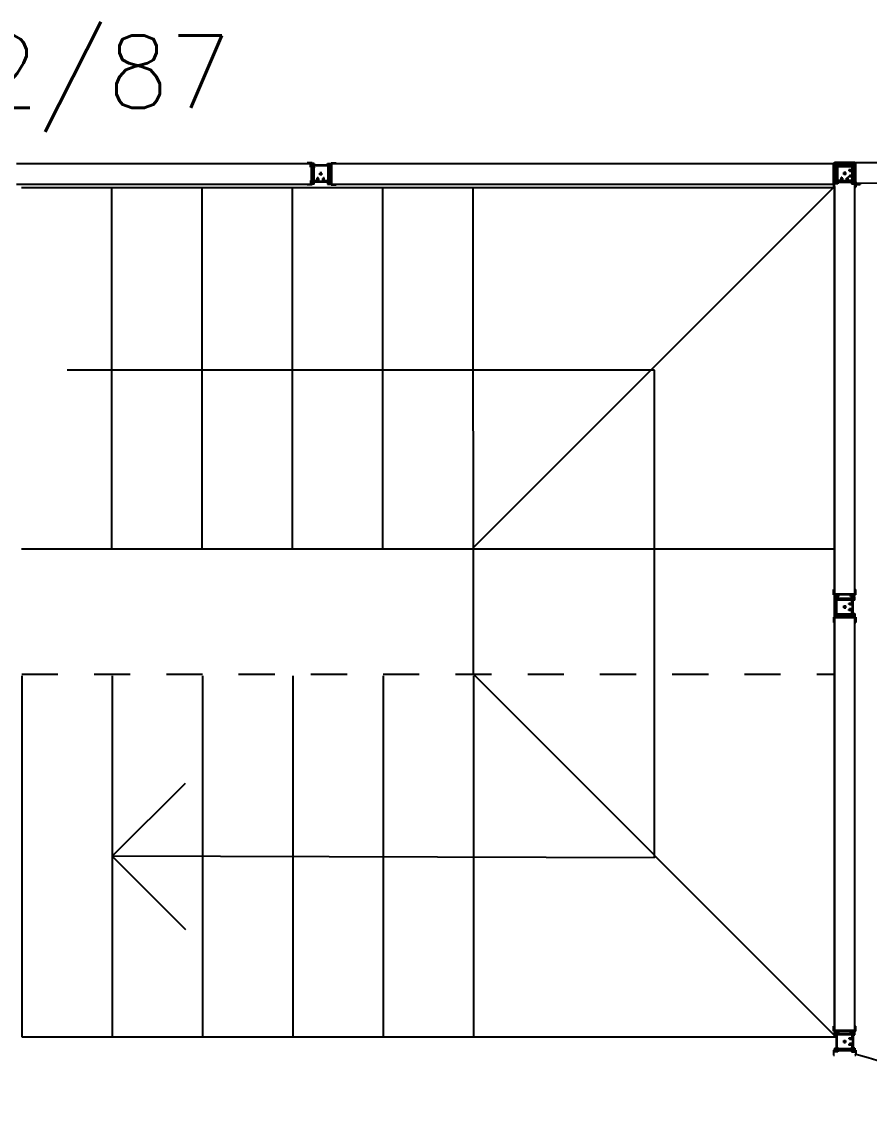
# Model space of a CAD drawing. Header units: centimetres. Extents: x -15 to 273, y 1 to 137.
# Drawn here: x -1.173 to 1.172, y 84.886 to 87.907 of the extents above; entities that cross this region are included whole.
import ezdxf

# ---------------------------------------------------------------- set-up
doc = ezdxf.new("R2010")
doc.units = ezdxf.units.CM
doc.header["$LTSCALE"] = 0.003
doc.header["$MEASUREMENT"] = 0
doc.linetypes.add('HIDDEN', pattern=[0.375, 0.25, -0.125])
for name, color, linetype in [('1', 1, 'CONTINUOUS'), ('ALV', 2, 'CONTINUOUS'), ('DIV', 2, 'CONTINUOUS'), ('ENDEREÇO NOVO', 2, 'CONTINUOUS'), ('PORTA', 2, 'CONTINUOUS'), ('PROJEÇÃO', 1, 'HIDDEN')]:
    doc.layers.add(name, color=color, linetype=linetype)
doc.styles.add('UNB-100', font='simplex.shx', dxfattribs={"height": 0.2})

msp = doc.modelspace()

# ---------------------------------------------------------------- linework, layer by layer
at = {"layer": '1'}
for p, q in [((0.5774, 86.9427, -0.0746), (-1.0476, 86.9427, -0.0746)), ((0.5774, 85.5927, 0.0258), (0.5774, 86.9427, -0.0746)), ((-0.9232, 85.5971, 0.0258), (-0.7207, 85.7997, 0.0258)), ((-0.9232, 85.5971, 0.0258), (-0.7207, 85.3946, 0.0258)), ((0.5774, 85.5927, 0.0258), (-0.9232, 85.5971, 0.0258))]:
    msp.add_line(p, q, dxfattribs=at)
at = {"layer": 'ALV', "ltscale": 10}
for p, q in [((0.0768, 86.4515, 0.0515), (1.0755, 87.4515, -0.2216)), ((1.0755, 85.1015, -0.2216), (1.0755, 87.4515, 0.0153)), ((1.0755, 87.4472, 0.0149), (-1.1745, 87.4471, 0.0153)), ((1.0755, 86.4471, 0.0153), (-1.1745, 86.4471, 0.0153)), ((1.0755, 85.0981, 0.0057), (1.0755, 86.4481, 0.0057)), ((-1.1732, 86.0971, 0.0515), (-1.1732, 85.0971)), ((-0.9232, 86.0971, 0.0515), (-0.9232, 85.0971)), ((-0.6732, 86.0971, 0.0515), (-0.6732, 85.0971)), ((-0.4232, 86.0971, 0.0515), (-0.4232, 85.0971)), ((-0.1732, 86.0971, 0.0515), (-0.1732, 85.0971)), ((0.0768, 86.1015, 0.0515), (1.0755, 85.1015, -0.2216)), ((0.0768, 86.0971, 0.0515), (0.0768, 85.0971)), ((-1.1732, 85.0971, 0.0877), (-0.2895, 85.0971, 0.0557)), ((-0.2895, 85.0971, 0.101), (1.0805, 85.0971, -0.0042))]:
    msp.add_line(p, q, dxfattribs=at)
at = {"layer": 'ALV'}
for p, q in [((-0.9245, 86.4471, -0.2847), (-0.9245, 87.4471, -0.2847)), ((-0.6745, 86.4471, -0.2847), (-0.6745, 87.4471, -0.2847)), ((-0.4245, 86.4471, -0.2847), (-0.4245, 87.4471, -0.2847)), ((-0.1745, 86.4471, -0.2847), (-0.1745, 87.4471, -0.2847)), ((0.0768, 86.1015, -0.2485), (0.0755, 87.4471, -0.2847)), ((1.0755, 86.4481, -0.2943), (1.0755, 87.4481, -0.2943))]:
    msp.add_line(p, q, dxfattribs=at)
at = {"layer": 'ALV', "linetype": 'HIDDEN', "ltscale": 10}
msp.add_line((-1.1732, 86.1015, 0.0877), (1.0755, 86.1015, 0.0063), dxfattribs=at)
at = {"layer": 'DIV'}
for p, q in [((-1.1879, 87.515, 0.0153), (-0.3714, 87.515, 0.0153)), ((-0.3838, 87.517, 0.0153), (-0.3838, 87.515, 0.0153)), ((-0.3694, 87.517, 0.0153), (-0.3838, 87.517, 0.0153)), ((-0.3745, 87.505, 0.0153), (-0.3745, 87.515, 0.0153)), ((-0.3645, 87.515, 0.0153), (-0.3745, 87.515, 0.0153)), ((-0.3745, 87.505, 0.0153), (-0.3745, 87.515, 0.0153)), ((-0.3645, 87.515, 0.0153), (-0.3745, 87.515, 0.0153)), ((-0.3695, 87.513, 0.0153), (-0.3725, 87.513, 0.0153)), ((-0.3725, 87.505, 0.0153), (-0.3725, 87.513, 0.0153)), ((-0.3695, 87.513, 0.0153), (-0.3725, 87.513, 0.0153)), ((-0.3725, 87.505, 0.0153), (-0.3725, 87.513, 0.0153)), ((-0.3714, 87.458, 0.0153), (-0.3714, 87.515, 0.0153)), ((-0.3695, 87.46, 0.0153), (-0.3695, 87.513, 0.0153)), ((-0.3695, 87.508, 0.0153), (-0.3695, 87.513, 0.0153)), ((-0.3695, 87.46, 0.0153), (-0.3695, 87.513, 0.0153)), ((-0.3695, 87.508, 0.0153), (-0.3695, 87.513, 0.0153)), ((-0.3694, 87.505, 0.0153), (-0.3694, 87.517, 0.0153)), ((-0.3645, 87.513, 0.0153), (-0.3675, 87.513, 0.0153)), ((-0.3675, 87.513, 0.0153), (-0.3675, 87.51, 0.0153)), ((-0.3645, 87.513, 0.0153), (-0.3675, 87.513, 0.0153)), ((-0.3675, 87.513, 0.0153), (-0.3675, 87.51, 0.0153)), ((-0.3645, 87.515, 0.0153), (-0.3645, 87.513, 0.0153)), ((-0.3645, 87.515, 0.0153), (-0.3645, 87.513, 0.0153)), ((-0.3275, 87.515, 0.0153), (-0.3175, 87.515, 0.0153)), ((-0.3275, 87.513, 0.0153), (-0.3275, 87.515, 0.0153)), ((-0.3275, 87.515, 0.0153), (-0.3175, 87.515, 0.0153)), ((-0.3275, 87.513, 0.0153), (-0.3275, 87.515, 0.0153)), ((-0.3275, 87.513, 0.0153), (-0.3245, 87.513, 0.0153)), ((-0.3275, 87.513, 0.0153), (-0.3245, 87.513, 0.0153)), ((-0.3245, 87.513, 0.0153), (-0.3245, 87.51, 0.0153)), ((-0.3245, 87.513, 0.0153), (-0.3245, 87.51, 0.0153)), ((-0.3225, 87.513, 0.0153), (-0.3225, 87.46, 0.0153)), ((-0.3225, 87.513, 0.0153), (-0.3195, 87.513, 0.0153)), ((-0.3225, 87.508, 0.0153), (-0.3225, 87.513, 0.0153)), ((-0.3225, 87.513, 0.0153), (-0.3225, 87.46, 0.0153)), ((-0.3225, 87.513, 0.0153), (-0.3195, 87.513, 0.0153)), ((-0.3225, 87.508, 0.0153), (-0.3225, 87.513, 0.0153)), ((-0.3195, 87.513, 0.0153), (-0.3195, 87.505, 0.0153)), ((-0.3195, 87.513, 0.0153), (-0.3195, 87.505, 0.0153)), ((-0.3175, 87.517, 0.0153), (-0.3031, 87.517, 0.0153)), ((-0.3175, 87.505, 0.0153), (-0.3175, 87.517, 0.0153)), ((-0.3175, 87.505, 0.0153), (-0.3175, 87.515, 0.0153)), ((-0.3175, 87.505, 0.0153), (-0.3175, 87.515, 0.0153)), ((-0.3155, 87.458, 0.0153), (-0.3155, 87.515, 0.0153)), ((-0.3155, 87.515, 0.0153), (1.0735, 87.515, 0.0057)), ((-0.3031, 87.517, 0.0153), (-0.3031, 87.515, 0.0153)), ((1.0855, 87.5159, 0.0057), (1.0735, 87.5159, 0.0057)), ((1.0735, 87.4589, 0.0057), (1.0735, 87.5159, 0.0057)), ((1.1325, 87.5179, 0.0057), (1.0755, 87.5179, 0.0057)), ((1.0755, 87.5059, 0.0057), (1.0755, 87.5179, 0.0057)), ((1.0755, 87.5059, 0.0057), (1.0755, 87.5159, 0.0057)), ((1.0855, 87.5159, 0.0057), (1.0755, 87.5159, 0.0057)), ((1.0755, 87.5059, 0.0057), (1.0755, 87.5159, 0.0057)), ((1.0855, 87.5159, 0.0057), (1.0755, 87.5159, 0.0057)), ((1.0755, 87.5059, 0.0057), (1.0755, 87.5159, 0.0057)), ((1.0855, 87.5159, 0.0057), (1.0755, 87.5159, 0.0057)), ((1.0775, 87.5109, 0.0057), (1.0775, 87.5139, 0.0057)), ((1.0775, 87.5139, 0.0057), (1.0855, 87.5139, 0.0057)), ((1.0775, 87.5109, 0.0057), (1.0775, 87.5139, 0.0057)), ((1.0775, 87.5139, 0.0057), (1.0855, 87.5139, 0.0057)), ((1.0805, 87.5139, 0.0057), (1.0775, 87.5139, 0.0057)), ((1.0775, 87.5059, 0.0057), (1.0775, 87.5139, 0.0057)), ((1.0805, 87.4609, 0.0057), (1.0805, 87.5139, 0.0057)), ((1.0805, 87.5089, 0.0057), (1.0805, 87.5139, 0.0057)), ((1.0855, 87.5139, 0.0057), (1.0825, 87.5139, 0.0057)), ((1.0825, 87.5139, 0.0057), (1.0825, 87.5109, 0.0057)), ((1.0855, 87.5139, 0.0057), (1.0855, 87.5159, 0.0057)), ((1.0855, 87.5139, 0.0057), (1.0855, 87.5159, 0.0057)), ((1.0855, 87.5109, 0.0057), (1.0855, 87.5159, 0.0057)), ((1.0855, 87.5159, 0.0057), (1.0855, 87.5139, 0.0057)), ((1.0875, 87.5109, 0.0057), (1.0875, 87.5159, 0.0057)), ((1.1205, 87.5159, 0.0057), (1.0875, 87.5159, 0.0057)), ((1.1205, 87.5109, 0.0057), (1.1205, 87.5159, 0.0057)), ((1.1225, 87.5139, 0.0057), (1.1225, 87.5159, 0.0057)), ((1.1225, 87.5159, 0.0057), (1.1325, 87.5159, 0.0057)), ((1.1225, 87.5139, 0.0057), (1.1225, 87.5159, 0.0057)), ((1.1225, 87.5159, 0.0057), (1.1325, 87.5159, 0.0057)), ((1.1225, 87.5109, 0.0057), (1.1225, 87.5159, 0.0057)), ((1.1345, 87.5159, 0.0057), (1.1225, 87.5159, 0.0057)), ((1.1225, 87.5159, 0.0057), (1.1325, 87.5159, 0.0057)), ((1.1225, 87.5139, 0.0057), (1.1225, 87.5159, 0.0057)), ((1.1225, 87.5139, 0.0057), (1.1305, 87.5139, 0.0057)), ((1.1225, 87.5139, 0.0057), (1.1305, 87.5139, 0.0057)), ((1.1225, 87.5139, 0.0057), (1.1255, 87.5139, 0.0057)), ((1.1255, 87.5139, 0.0057), (1.1255, 87.5109, 0.0057)), ((1.1275, 87.5139, 0.0057), (1.1275, 87.4609, 0.0057)), ((1.1275, 87.5139, 0.0057), (1.1305, 87.5139, 0.0057)), ((1.1275, 87.5089, 0.0057), (1.1275, 87.5139, 0.0057)), ((1.1305, 87.5109, 0.0057), (1.1305, 87.5139, 0.0057)), ((1.1305, 87.5109, 0.0057), (1.1305, 87.5139, 0.0057)), ((1.1305, 87.5139, 0.0057), (1.1305, 87.5059, 0.0057)), ((1.1325, 87.5179, 0.0057), (2.1578, 87.515, -2.9112)), ((1.1325, 87.5059, 0.0057), (1.1325, 87.5179, 0.0057)), ((1.1325, 87.5179, 0.0057), (1.1469, 87.5179, 0.0057)), ((1.1325, 87.5059, 0.0057), (1.1325, 87.5159, 0.0057)), ((1.1325, 87.5059, 0.0057), (1.1325, 87.5159, 0.0057)), ((1.1325, 87.5059, 0.0057), (1.1325, 87.5159, 0.0057)), ((1.1345, 87.4589, 0.0057), (1.1345, 87.5159, 0.0057)), ((1.1469, 87.5179, 0.0057), (1.1469, 87.5159, 0.0057)), ((-0.3725, 87.505, 0.0153), (-0.3745, 87.505, 0.0153)), ((-0.3725, 87.505, 0.0153), (-0.3745, 87.505, 0.0153)), ((-0.3675, 87.508, 0.0153), (-0.3695, 87.508, 0.0153)), ((-0.3675, 87.508, 0.0153), (-0.3695, 87.508, 0.0153)), ((-0.3644, 87.505, 0.0153), (-0.3694, 87.505, 0.0153)), ((-0.3644, 87.503, 0.0153), (-0.3694, 87.503, 0.0153)), ((-0.3694, 87.47, 0.0153), (-0.3694, 87.503, 0.0153)), ((-0.3245, 87.51, 0.0153), (-0.3675, 87.51, 0.0153)), ((-0.3245, 87.51, 0.0153), (-0.3675, 87.51, 0.0153)), ((-0.3675, 87.508, 0.0153), (-0.3675, 87.465, 0.0153)), ((-0.3675, 87.508, 0.0153), (-0.3675, 87.465, 0.0153)), ((-0.3655, 87.508, 0.0153), (-0.3655, 87.467, 0.0153)), ((-0.3265, 87.508, 0.0153), (-0.3655, 87.508, 0.0153)), ((-0.3655, 87.508, 0.0153), (-0.3655, 87.467, 0.0153)), ((-0.3265, 87.508, 0.0153), (-0.3655, 87.508, 0.0153)), ((-0.3644, 87.505, 0.0153), (-0.3644, 87.503, 0.0153)), ((-0.3511, 87.4865, 0.0153), (-0.3409, 87.4865, 0.0153)), ((-0.351, 87.4865, 0.0153), (-0.3411, 87.4865, 0.0153)), ((-0.351, 87.4865, 0.0153), (-0.3411, 87.4865, 0.0153)), ((-0.346, 87.4814, 0.0153), (-0.346, 87.4916, 0.0153)), ((-0.346, 87.4914, 0.0153), (-0.346, 87.4815, 0.0153)), ((-0.346, 87.4914, 0.0153), (-0.346, 87.4815, 0.0153)), ((-0.3265, 87.508, 0.0153), (-0.3265, 87.467, 0.0153)), ((-0.3265, 87.508, 0.0153), (-0.3265, 87.467, 0.0153)), ((-0.3245, 87.508, 0.0153), (-0.3245, 87.465, 0.0153)), ((-0.3225, 87.508, 0.0153), (-0.3245, 87.508, 0.0153)), ((-0.3245, 87.508, 0.0153), (-0.3245, 87.465, 0.0153)), ((-0.3225, 87.508, 0.0153), (-0.3245, 87.508, 0.0153)), ((-0.3225, 87.505, 0.0153), (-0.3175, 87.505, 0.0153)), ((-0.3225, 87.505, 0.0153), (-0.3225, 87.503, 0.0153)), ((-0.3225, 87.503, 0.0153), (-0.3175, 87.503, 0.0153)), ((-0.3195, 87.505, 0.0153), (-0.3175, 87.505, 0.0153)), ((-0.3195, 87.505, 0.0153), (-0.3175, 87.505, 0.0153)), ((-0.3175, 87.47, 0.0153), (-0.3175, 87.503, 0.0153)), ((1.0775, 87.5059, 0.0057), (1.0755, 87.5059, 0.0057)), ((1.0775, 87.5059, 0.0057), (1.0755, 87.5059, 0.0057)), ((1.0805, 87.5059, 0.0057), (1.0755, 87.5059, 0.0057)), ((1.0775, 87.5059, 0.0057), (1.0755, 87.5059, 0.0057)), ((1.0805, 87.5039, 0.0057), (1.0755, 87.5039, 0.0057)), ((1.0755, 87.4709, 0.0057), (1.0755, 87.5039, 0.0057)), ((1.0775, 87.5109, 0.0057), (1.1305, 87.5109, 0.0057)), ((1.0825, 87.5109, 0.0057), (1.0775, 87.5109, 0.0057)), ((1.0775, 87.5109, 0.0057), (1.1305, 87.5109, 0.0057)), ((1.0825, 87.5109, 0.0057), (1.0775, 87.5109, 0.0057)), ((1.0775, 87.5059, 0.0057), (1.0775, 87.5089, 0.0057)), ((1.0775, 87.5089, 0.0057), (1.0805, 87.5089, 0.0057)), ((1.0775, 87.5059, 0.0057), (1.0775, 87.5089, 0.0057)), ((1.0775, 87.5089, 0.0057), (1.0805, 87.5089, 0.0057)), ((1.0805, 87.5089, 0.0057), (1.0805, 87.4659, 0.0057)), ((1.0805, 87.5089, 0.0057), (1.0805, 87.4659, 0.0057)), ((1.0825, 87.5089, 0.0057), (1.0805, 87.5089, 0.0057)), ((1.0805, 87.5059, 0.0057), (1.0805, 87.5039, 0.0057)), ((1.0825, 87.5109, 0.0057), (1.0825, 87.5089, 0.0057)), ((1.0825, 87.5109, 0.0057), (1.0825, 87.5089, 0.0057)), ((1.1255, 87.5109, 0.0057), (1.0825, 87.5109, 0.0057)), ((1.0825, 87.5089, 0.0057), (1.1255, 87.5089, 0.0057)), ((1.0825, 87.5089, 0.0057), (1.1255, 87.5089, 0.0057)), ((1.0825, 87.5089, 0.0057), (1.0825, 87.4659, 0.0057)), ((1.0825, 87.5069, 0.0057), (1.1235, 87.5069, 0.0057)), ((1.0825, 87.5069, 0.0057), (1.0825, 87.4679, 0.0057)), ((1.0825, 87.5069, 0.0057), (1.1235, 87.5069, 0.0057)), ((1.0825, 87.5069, 0.0057), (1.0825, 87.4679, 0.0057)), ((1.0845, 87.5089, 0.0057), (1.0845, 87.4679, 0.0057)), ((1.1235, 87.5089, 0.0057), (1.0845, 87.5089, 0.0057)), ((1.0855, 87.5109, 0.0057), (1.0875, 87.5109, 0.0057)), ((1.1091, 87.4874, 0.0057), (1.0989, 87.4874, 0.0057)), ((1.0989, 87.4874, 0.0057), (1.1091, 87.4874, 0.0057)), ((1.0989, 87.4874, 0.0057), (1.1091, 87.4874, 0.0057)), ((1.099, 87.4874, 0.0057), (1.1089, 87.4874, 0.0057)), ((1.099, 87.4874, 0.0057), (1.1089, 87.4874, 0.0057)), ((1.099, 87.4874, 0.0057), (1.1089, 87.4874, 0.0057)), ((1.104, 87.4823, 0.0057), (1.104, 87.4925, 0.0057)), ((1.104, 87.4823, 0.0057), (1.104, 87.4925, 0.0057)), ((1.104, 87.4823, 0.0057), (1.104, 87.4925, 0.0057)), ((1.104, 87.4825, 0.0057), (1.104, 87.4924, 0.0057)), ((1.104, 87.4825, 0.0057), (1.104, 87.4924, 0.0057)), ((1.104, 87.4924, 0.0057), (1.104, 87.4825, 0.0057)), ((1.1235, 87.4969, 0.0057), (1.1155, 87.4969, 0.0057)), ((1.1155, 87.4969, 0.0057), (1.1155, 87.4949, 0.0057)), ((1.1235, 87.4969, 0.0057), (1.1155, 87.4969, 0.0057)), ((1.1155, 87.4969, 0.0057), (1.1155, 87.4949, 0.0057)), ((1.1255, 87.4949, 0.0057), (1.1155, 87.4949, 0.0057)), ((1.1255, 87.4949, 0.0057), (1.1155, 87.4949, 0.0057)), ((1.1175, 87.4949, 0.0057), (1.1175, 87.4929, 0.0057)), ((1.1175, 87.4949, 0.0057), (1.1175, 87.4929, 0.0057)), ((1.1255, 87.4929, 0.0057), (1.1175, 87.4929, 0.0057)), ((1.1255, 87.4929, 0.0057), (1.1175, 87.4929, 0.0057)), ((1.1255, 87.4819, 0.0057), (1.1175, 87.4819, 0.0057)), ((1.1175, 87.4819, 0.0057), (1.1175, 87.4799, 0.0057)), ((1.1255, 87.4819, 0.0057), (1.1175, 87.4819, 0.0057)), ((1.1175, 87.4819, 0.0057), (1.1175, 87.4799, 0.0057)), ((1.1205, 87.5109, 0.0057), (1.1225, 87.5109, 0.0057)), ((1.1235, 87.5089, 0.0057), (1.1235, 87.4679, 0.0057)), ((1.1235, 87.5069, 0.0057), (1.1235, 87.4969, 0.0057)), ((1.1235, 87.5069, 0.0057), (1.1235, 87.4969, 0.0057)), ((1.1255, 87.5109, 0.0057), (1.1255, 87.4949, 0.0057)), ((1.1255, 87.5109, 0.0057), (1.1305, 87.5109, 0.0057)), ((1.1255, 87.5109, 0.0057), (1.1255, 87.4949, 0.0057)), ((1.1255, 87.5109, 0.0057), (1.1305, 87.5109, 0.0057)), ((1.1255, 87.5089, 0.0057), (1.1255, 87.4659, 0.0057)), ((1.1275, 87.5089, 0.0057), (1.1255, 87.5089, 0.0057)), ((1.1255, 87.4929, 0.0057), (1.1255, 87.4819, 0.0057)), ((1.1255, 87.4929, 0.0057), (1.1255, 87.4819, 0.0057)), ((1.1275, 87.5089, 0.0057), (1.1275, 87.4659, 0.0057)), ((1.1305, 87.5089, 0.0057), (1.1275, 87.5089, 0.0057)), ((1.1275, 87.5089, 0.0057), (1.1275, 87.4659, 0.0057)), ((1.1305, 87.5089, 0.0057), (1.1275, 87.5089, 0.0057)), ((1.1275, 87.5059, 0.0057), (1.1275, 87.5039, 0.0057)), ((1.1275, 87.5059, 0.0057), (1.1325, 87.5059, 0.0057)), ((1.1275, 87.5039, 0.0057), (1.1325, 87.5039, 0.0057)), ((1.1305, 87.5059, 0.0057), (1.1305, 87.5089, 0.0057)), ((1.1305, 87.5059, 0.0057), (1.1305, 87.5089, 0.0057)), ((1.1305, 87.5059, 0.0057), (1.1325, 87.5059, 0.0057)), ((1.1305, 87.5059, 0.0057), (1.1325, 87.5059, 0.0057)), ((1.1305, 87.5059, 0.0057), (1.1325, 87.5059, 0.0057)), ((1.1325, 87.4709, 0.0057), (1.1325, 87.5039, 0.0057)), ((-1.1879, 87.458, 0.0153), (-0.3714, 87.458, 0.0153)), ((-0.3838, 87.458, 0.0153), (-0.3838, 87.456, 0.0153)), ((-0.3694, 87.456, 0.0153), (-0.3838, 87.456, 0.0153)), ((-0.3725, 87.468, 0.0153), (-0.3745, 87.468, 0.0153)), ((-0.3745, 87.468, 0.0153), (-0.3745, 87.458, 0.0153)), ((-0.3725, 87.468, 0.0153), (-0.3745, 87.468, 0.0153)), ((-0.3745, 87.468, 0.0153), (-0.3745, 87.458, 0.0153)), ((-0.3645, 87.458, 0.0153), (-0.3745, 87.458, 0.0153)), ((-0.3645, 87.458, 0.0153), (-0.3745, 87.458, 0.0153)), ((-0.3725, 87.46, 0.0153), (-0.3725, 87.468, 0.0153)), ((-0.3725, 87.46, 0.0153), (-0.3725, 87.468, 0.0153)), ((-0.3695, 87.46, 0.0153), (-0.3725, 87.46, 0.0153)), ((-0.3695, 87.46, 0.0153), (-0.3725, 87.46, 0.0153)), ((-0.3535, 87.465, 0.0153), (-0.3695, 87.465, 0.0153)), ((-0.3695, 87.465, 0.0153), (-0.3695, 87.46, 0.0153)), ((-0.3535, 87.465, 0.0153), (-0.3695, 87.465, 0.0153)), ((-0.3695, 87.465, 0.0153), (-0.3695, 87.46, 0.0153)), ((-0.3644, 87.47, 0.0153), (-0.3694, 87.47, 0.0153)), ((-0.3644, 87.468, 0.0153), (-0.3694, 87.468, 0.0153)), ((-0.3694, 87.456, 0.0153), (-0.3694, 87.468, 0.0153)), ((-0.3245, 87.463, 0.0153), (-0.3675, 87.463, 0.0153)), ((-0.3675, 87.46, 0.0153), (-0.3675, 87.463, 0.0153)), ((-0.3245, 87.463, 0.0153), (-0.3675, 87.463, 0.0153)), ((-0.3675, 87.46, 0.0153), (-0.3675, 87.463, 0.0153)), ((-0.3645, 87.46, 0.0153), (-0.3675, 87.46, 0.0153)), ((-0.3645, 87.46, 0.0153), (-0.3675, 87.46, 0.0153)), ((-0.3555, 87.467, 0.0153), (-0.3655, 87.467, 0.0153)), ((-0.3555, 87.467, 0.0153), (-0.3655, 87.467, 0.0153)), ((-0.3645, 87.458, 0.0153), (-0.3645, 87.46, 0.0153)), ((-0.3645, 87.458, 0.0153), (-0.3645, 87.46, 0.0153)), ((-0.3644, 87.47, 0.0153), (-0.3644, 87.468, 0.0153)), ((-0.3555, 87.467, 0.0153), (-0.3555, 87.475, 0.0153)), ((-0.3535, 87.475, 0.0153), (-0.3555, 87.475, 0.0153)), ((-0.3555, 87.467, 0.0153), (-0.3555, 87.475, 0.0153)), ((-0.3535, 87.475, 0.0153), (-0.3555, 87.475, 0.0153)), ((-0.3535, 87.465, 0.0153), (-0.3535, 87.475, 0.0153)), ((-0.3535, 87.465, 0.0153), (-0.3535, 87.475, 0.0153)), ((-0.3515, 87.473, 0.0153), (-0.3535, 87.473, 0.0153)), ((-0.3515, 87.473, 0.0153), (-0.3535, 87.473, 0.0153)), ((-0.3515, 87.465, 0.0153), (-0.3515, 87.473, 0.0153)), ((-0.3515, 87.465, 0.0153), (-0.3515, 87.473, 0.0153)), ((-0.3405, 87.465, 0.0153), (-0.3515, 87.465, 0.0153)), ((-0.3405, 87.465, 0.0153), (-0.3515, 87.465, 0.0153)), ((-0.3405, 87.465, 0.0153), (-0.3405, 87.473, 0.0153)), ((-0.3385, 87.473, 0.0153), (-0.3405, 87.473, 0.0153)), ((-0.3405, 87.465, 0.0153), (-0.3405, 87.473, 0.0153)), ((-0.3385, 87.473, 0.0153), (-0.3405, 87.473, 0.0153)), ((-0.3385, 87.465, 0.0153), (-0.3385, 87.475, 0.0153)), ((-0.3365, 87.475, 0.0153), (-0.3385, 87.475, 0.0153)), ((-0.3385, 87.465, 0.0153), (-0.3385, 87.475, 0.0153)), ((-0.3365, 87.475, 0.0153), (-0.3385, 87.475, 0.0153)), ((-0.3225, 87.465, 0.0153), (-0.3385, 87.465, 0.0153)), ((-0.3225, 87.465, 0.0153), (-0.3385, 87.465, 0.0153)), ((-0.3365, 87.467, 0.0153), (-0.3365, 87.475, 0.0153)), ((-0.3365, 87.467, 0.0153), (-0.3365, 87.475, 0.0153)), ((-0.3265, 87.467, 0.0153), (-0.3365, 87.467, 0.0153)), ((-0.3265, 87.467, 0.0153), (-0.3365, 87.467, 0.0153)), ((-0.3275, 87.46, 0.0153), (-0.3245, 87.46, 0.0153)), ((-0.3275, 87.46, 0.0153), (-0.3275, 87.458, 0.0153)), ((-0.3275, 87.46, 0.0153), (-0.3245, 87.46, 0.0153)), ((-0.3275, 87.46, 0.0153), (-0.3275, 87.458, 0.0153)), ((-0.3275, 87.458, 0.0153), (-0.3175, 87.458, 0.0153)), ((-0.3275, 87.458, 0.0153), (-0.3175, 87.458, 0.0153)), ((-0.3245, 87.46, 0.0153), (-0.3245, 87.463, 0.0153)), ((-0.3245, 87.46, 0.0153), (-0.3245, 87.463, 0.0153)), ((-0.3225, 87.47, 0.0153), (-0.3175, 87.47, 0.0153)), ((-0.3225, 87.47, 0.0153), (-0.3225, 87.468, 0.0153)), ((-0.3225, 87.468, 0.0153), (-0.3175, 87.468, 0.0153)), ((-0.3225, 87.465, 0.0153), (-0.3225, 87.46, 0.0153)), ((-0.3225, 87.465, 0.0153), (-0.3225, 87.46, 0.0153)), ((-0.3225, 87.46, 0.0153), (-0.3195, 87.46, 0.0153)), ((-0.3225, 87.46, 0.0153), (-0.3195, 87.46, 0.0153)), ((-0.3195, 87.468, 0.0153), (-0.3175, 87.468, 0.0153)), ((-0.3195, 87.468, 0.0153), (-0.3195, 87.46, 0.0153)), ((-0.3195, 87.468, 0.0153), (-0.3175, 87.468, 0.0153)), ((-0.3195, 87.468, 0.0153), (-0.3195, 87.46, 0.0153)), ((-0.3175, 87.468, 0.0153), (-0.3175, 87.458, 0.0153)), ((-0.3175, 87.468, 0.0153), (-0.3175, 87.458, 0.0153)), ((-0.3175, 87.456, 0.0153), (-0.3175, 87.468, 0.0153)), ((-0.3175, 87.456, 0.0153), (-0.3031, 87.456, 0.0153)), ((-0.3155, 87.458, 0.0153), (1.0735, 87.4579, 0.0057)), ((-0.3031, 87.458, 0.0153), (-0.3031, 87.456, 0.0153)), ((1.0735, 87.464, 0.0057), (1.0735, 87.4496, 0.0057)), ((1.0855, 87.464, 0.0057), (1.0735, 87.464, 0.0057)), ((1.0805, 87.4709, 0.0057), (1.0755, 87.4709, 0.0057)), ((1.0755, 87.4689, 0.0057), (1.0755, 87.4589, 0.0057)), ((1.0755, 87.4689, 0.0057), (1.0775, 87.4689, 0.0057)), ((1.0755, 87.4689, 0.0057), (1.0755, 87.4589, 0.0057)), ((1.0755, 87.4689, 0.0057), (1.0775, 87.4689, 0.0057)), ((1.0805, 87.4689, 0.0057), (1.0755, 87.4689, 0.0057)), ((1.0755, 87.4569, 0.0057), (1.0755, 87.4689, 0.0057)), ((1.0775, 87.4689, 0.0057), (1.0755, 87.4689, 0.0057)), ((1.0755, 87.4689, 0.0057), (1.0755, 87.4589, 0.0057)), ((1.0755, 86.323, 0.0057), (1.0755, 87.462, 0.0057)), ((1.1325, 87.462, 0.0057), (1.0755, 87.462, 0.0057)), ((1.0855, 87.4589, 0.0057), (1.0755, 87.4589, 0.0057)), ((1.0855, 87.4589, 0.0057), (1.0755, 87.4589, 0.0057)), ((1.0855, 87.4589, 0.0057), (1.0755, 87.4589, 0.0057)), ((1.0775, 87.4689, 0.0057), (1.0775, 87.4659, 0.0057)), ((1.0775, 87.4689, 0.0057), (1.0775, 87.4659, 0.0057)), ((1.0775, 87.4609, 0.0057), (1.0775, 87.4689, 0.0057)), ((1.0775, 87.4659, 0.0057), (1.0805, 87.4659, 0.0057)), ((1.0775, 87.4659, 0.0057), (1.0805, 87.4659, 0.0057)), ((1.1305, 87.4639, 0.0057), (1.0775, 87.4639, 0.0057)), ((1.0775, 87.4639, 0.0057), (1.0775, 87.4609, 0.0057)), ((1.0825, 87.4639, 0.0057), (1.0775, 87.4639, 0.0057)), ((1.1305, 87.4639, 0.0057), (1.0775, 87.4639, 0.0057)), ((1.0775, 87.4639, 0.0057), (1.0775, 87.4609, 0.0057)), ((1.0825, 87.4639, 0.0057), (1.0775, 87.4639, 0.0057)), ((1.0855, 87.4609, 0.0057), (1.0775, 87.4609, 0.0057)), ((1.0855, 87.4609, 0.0057), (1.0775, 87.4609, 0.0057)), ((1.0805, 87.4609, 0.0057), (1.0775, 87.4609, 0.0057)), ((1.0805, 87.4709, 0.0057), (1.0805, 87.4689, 0.0057)), ((1.0965, 87.4659, 0.0057), (1.0805, 87.4659, 0.0057)), ((1.0805, 87.4659, 0.0057), (1.0805, 87.4609, 0.0057)), ((1.0825, 87.4679, 0.0057), (1.1235, 87.4679, 0.0057)), ((1.0825, 87.4679, 0.0057), (1.1235, 87.4679, 0.0057)), ((1.0825, 87.4659, 0.0057), (1.1255, 87.4659, 0.0057)), ((1.0825, 87.4659, 0.0057), (1.0825, 87.4639, 0.0057)), ((1.0825, 87.4659, 0.0057), (1.1255, 87.4659, 0.0057)), ((1.0825, 87.4659, 0.0057), (1.0825, 87.4639, 0.0057)), ((1.1255, 87.4639, 0.0057), (1.0825, 87.4639, 0.0057)), ((1.0825, 87.4609, 0.0057), (1.0825, 87.4639, 0.0057)), ((1.0855, 87.4609, 0.0057), (1.0825, 87.4609, 0.0057)), ((1.0945, 87.4679, 0.0057), (1.0845, 87.4679, 0.0057)), ((1.0855, 87.469, 0.0057), (1.0855, 87.464, 0.0057)), ((1.0855, 87.469, 0.0057), (1.0875, 87.469, 0.0057)), ((1.0855, 87.4609, 0.0057), (1.0855, 87.4589, 0.0057)), ((1.0855, 87.4609, 0.0057), (1.0855, 87.4589, 0.0057)), ((1.0855, 87.4589, 0.0057), (1.0855, 87.4609, 0.0057)), ((1.0875, 87.469, 0.0057), (1.0875, 87.464, 0.0057)), ((1.1205, 87.464, 0.0057), (1.0875, 87.464, 0.0057)), ((1.0945, 87.4679, 0.0057), (1.0945, 87.4759, 0.0057)), ((1.0965, 87.4759, 0.0057), (1.0945, 87.4759, 0.0057)), ((1.0965, 87.4659, 0.0057), (1.0965, 87.4759, 0.0057)), ((1.0985, 87.4739, 0.0057), (1.0965, 87.4739, 0.0057)), ((1.0985, 87.4659, 0.0057), (1.0985, 87.4739, 0.0057)), ((1.1095, 87.4659, 0.0057), (1.0985, 87.4659, 0.0057)), ((1.1095, 87.4659, 0.0057), (1.1095, 87.4739, 0.0057)), ((1.1115, 87.4739, 0.0057), (1.1095, 87.4739, 0.0057)), ((1.1115, 87.4659, 0.0057), (1.1115, 87.4759, 0.0057)), ((1.1135, 87.4759, 0.0057), (1.1115, 87.4759, 0.0057)), ((1.1275, 87.4659, 0.0057), (1.1115, 87.4659, 0.0057)), ((1.1135, 87.4679, 0.0057), (1.1135, 87.4759, 0.0057)), ((1.1235, 87.4679, 0.0057), (1.1135, 87.4679, 0.0057)), ((1.1255, 87.4799, 0.0057), (1.1155, 87.4799, 0.0057)), ((1.1155, 87.4799, 0.0057), (1.1155, 87.4779, 0.0057)), ((1.1255, 87.4799, 0.0057), (1.1155, 87.4799, 0.0057)), ((1.1155, 87.4799, 0.0057), (1.1155, 87.4779, 0.0057)), ((1.1235, 87.4779, 0.0057), (1.1155, 87.4779, 0.0057)), ((1.1235, 87.4779, 0.0057), (1.1155, 87.4779, 0.0057)), ((1.1205, 87.469, 0.0057), (1.1205, 87.464, 0.0057)), ((1.1205, 87.469, 0.0057), (1.1225, 87.469, 0.0057)), ((1.1225, 87.469, 0.0057), (1.1225, 87.464, 0.0057)), ((1.1345, 87.464, 0.0057), (1.1225, 87.464, 0.0057)), ((1.1225, 87.4609, 0.0057), (1.1225, 87.4589, 0.0057)), ((1.1305, 87.4609, 0.0057), (1.1225, 87.4609, 0.0057)), ((1.1225, 87.4609, 0.0057), (1.1225, 87.4589, 0.0057)), ((1.1305, 87.4609, 0.0057), (1.1225, 87.4609, 0.0057)), ((1.1225, 87.4609, 0.0057), (1.1255, 87.4609, 0.0057)), ((1.1225, 87.4609, 0.0057), (1.1225, 87.4589, 0.0057)), ((1.1225, 87.4589, 0.0057), (1.1325, 87.4589, 0.0057)), ((1.1225, 87.4589, 0.0057), (1.1325, 87.4589, 0.0057)), ((1.1225, 87.4589, 0.0057), (1.1325, 87.4589, 0.0057)), ((1.1235, 87.4779, 0.0057), (1.1235, 87.4679, 0.0057)), ((1.1235, 87.4779, 0.0057), (1.1235, 87.4679, 0.0057)), ((1.1255, 87.4799, 0.0057), (1.1255, 87.4639, 0.0057)), ((1.1255, 87.4799, 0.0057), (1.1255, 87.4639, 0.0057)), ((1.1255, 87.4639, 0.0057), (1.1305, 87.4639, 0.0057)), ((1.1255, 87.4639, 0.0057), (1.1305, 87.4639, 0.0057)), ((1.1255, 87.4609, 0.0057), (1.1255, 87.4639, 0.0057)), ((1.1275, 87.4709, 0.0057), (1.1275, 87.4689, 0.0057)), ((1.1275, 87.4709, 0.0057), (1.1325, 87.4709, 0.0057)), ((1.1275, 87.4689, 0.0057), (1.1325, 87.4689, 0.0057)), ((1.1305, 87.4659, 0.0057), (1.1275, 87.4659, 0.0057)), ((1.1305, 87.4659, 0.0057), (1.1275, 87.4659, 0.0057)), ((1.1275, 87.4659, 0.0057), (1.1275, 87.4609, 0.0057)), ((1.1275, 87.4609, 0.0057), (1.1305, 87.4609, 0.0057)), ((1.1305, 87.4689, 0.0057), (1.1305, 87.4659, 0.0057)), ((1.1325, 87.4689, 0.0057), (1.1305, 87.4689, 0.0057)), ((1.1305, 87.4689, 0.0057), (1.1305, 87.4659, 0.0057)), ((1.1325, 87.4689, 0.0057), (1.1305, 87.4689, 0.0057)), ((1.1305, 87.4689, 0.0057), (1.1325, 87.4689, 0.0057)), ((1.1305, 87.4689, 0.0057), (1.1305, 87.4609, 0.0057)), ((1.1305, 87.4639, 0.0057), (1.1305, 87.4609, 0.0057)), ((1.1305, 87.4639, 0.0057), (1.1305, 87.4609, 0.0057)), ((1.1325, 87.4689, 0.0057), (1.1325, 87.4589, 0.0057)), ((1.1325, 87.4689, 0.0057), (1.1325, 87.4589, 0.0057)), ((1.1325, 87.4569, 0.0057), (1.1325, 87.4689, 0.0057)), ((1.1325, 87.4689, 0.0057), (1.1325, 87.4589, 0.0057)), ((1.1325, 86.323, 0.0057), (1.1325, 87.462, 0.0057)), ((1.1325, 87.4609, 0.0057), (2.1578, 87.458, -2.9112)), ((1.1325, 87.4569, 0.0057), (1.1469, 87.4569, 0.0057)), ((1.1345, 87.464, 0.0057), (1.1345, 87.4496, 0.0057)), ((1.1469, 87.4589, 0.0057), (1.1469, 87.4569, 0.0057)), ((1.0735, 87.4496, 0.0057), (1.0755, 87.4496, 0.0057)), ((1.1325, 87.4496, 0.0057), (1.1345, 87.4496, 0.0057)), ((1.0735, 86.3354, 0.0057), (1.0755, 86.3354, 0.0057)), ((1.0735, 86.321, 0.0057), (1.0735, 86.3354, 0.0057)), ((1.1325, 86.3354, 0.0057), (1.1345, 86.3354, 0.0057)), ((1.1345, 86.321, 0.0057), (1.1345, 86.3354, 0.0057)), ((1.0855, 86.321, 0.0057), (1.0735, 86.321, 0.0057)), ((1.1325, 86.323, 0.0057), (1.0755, 86.323, 0.0057)), ((1.0855, 86.3159, 0.0057), (1.0755, 86.3159, 0.0057)), ((1.0755, 86.3059, 0.0057), (1.0755, 86.3159, 0.0057)), ((1.0755, 86.3059, 0.0057), (1.0775, 86.3059, 0.0057)), ((1.0775, 86.3109, 0.0057), (1.0775, 86.3139, 0.0057)), ((1.0855, 86.3139, 0.0057), (1.0775, 86.3139, 0.0057)), ((1.1305, 86.3109, 0.0057), (1.0775, 86.3109, 0.0057)), ((1.0825, 86.3109, 0.0057), (1.0775, 86.3109, 0.0057)), ((1.0775, 86.3059, 0.0057), (1.0775, 86.3089, 0.0057)), ((1.0775, 86.3089, 0.0057), (1.0805, 86.3089, 0.0057)), ((1.0805, 86.2659, 0.0057), (1.0805, 86.3089, 0.0057)), ((1.0825, 86.3089, 0.0057), (1.0825, 86.3109, 0.0057)), ((1.0825, 86.3089, 0.0057), (1.1255, 86.3089, 0.0057)), ((1.0825, 86.3069, 0.0057), (1.1235, 86.3069, 0.0057)), ((1.0825, 86.2679, 0.0057), (1.0825, 86.3069, 0.0057)), ((1.0855, 86.316, 0.0057), (1.0855, 86.321, 0.0057)), ((1.0855, 86.316, 0.0057), (1.0875, 86.316, 0.0057)), ((1.0855, 86.3139, 0.0057), (1.0855, 86.3159, 0.0057)), ((1.0875, 86.316, 0.0057), (1.0875, 86.321, 0.0057)), ((1.1205, 86.321, 0.0057), (1.0875, 86.321, 0.0057)), ((1.1205, 86.316, 0.0057), (1.1205, 86.321, 0.0057)), ((1.1205, 86.316, 0.0057), (1.1225, 86.316, 0.0057)), ((1.1225, 86.316, 0.0057), (1.1225, 86.321, 0.0057)), ((1.1345, 86.321, 0.0057), (1.1225, 86.321, 0.0057)), ((1.1225, 86.3139, 0.0057), (1.1225, 86.3159, 0.0057)), ((1.1225, 86.3159, 0.0057), (1.1325, 86.3159, 0.0057)), ((1.1305, 86.3139, 0.0057), (1.1225, 86.3139, 0.0057)), ((1.1235, 86.2969, 0.0057), (1.1235, 86.3069, 0.0057)), ((1.1255, 86.2949, 0.0057), (1.1255, 86.3109, 0.0057)), ((1.1255, 86.3109, 0.0057), (1.1305, 86.3109, 0.0057)), ((1.1275, 86.2659, 0.0057), (1.1275, 86.3089, 0.0057)), ((1.1305, 86.3089, 0.0057), (1.1275, 86.3089, 0.0057)), ((1.1305, 86.3109, 0.0057), (1.1305, 86.3139, 0.0057)), ((1.1305, 86.3059, 0.0057), (1.1305, 86.3089, 0.0057)), ((1.1325, 86.3059, 0.0057), (1.1305, 86.3059, 0.0057)), ((1.1325, 86.3059, 0.0057), (1.1325, 86.3159, 0.0057)), ((1.1091, 86.2874, 0.0057), (1.0989, 86.2874, 0.0057)), ((1.099, 86.2874, 0.0057), (1.1089, 86.2874, 0.0057)), ((1.104, 86.2823, 0.0057), (1.104, 86.2925, 0.0057)), ((1.104, 86.2924, 0.0057), (1.104, 86.2825, 0.0057)), ((1.1235, 86.2969, 0.0057), (1.1155, 86.2969, 0.0057)), ((1.1155, 86.2949, 0.0057), (1.1155, 86.2969, 0.0057)), ((1.1255, 86.2949, 0.0057), (1.1155, 86.2949, 0.0057)), ((1.1255, 86.2799, 0.0057), (1.1155, 86.2799, 0.0057)), ((1.1155, 86.2779, 0.0057), (1.1155, 86.2799, 0.0057)), ((1.1235, 86.2779, 0.0057), (1.1155, 86.2779, 0.0057)), ((1.1175, 86.2929, 0.0057), (1.1175, 86.2949, 0.0057)), ((1.1255, 86.2929, 0.0057), (1.1175, 86.2929, 0.0057)), ((1.1255, 86.2819, 0.0057), (1.1175, 86.2819, 0.0057)), ((1.1175, 86.2799, 0.0057), (1.1175, 86.2819, 0.0057)), ((1.1235, 86.2679, 0.0057), (1.1235, 86.2779, 0.0057)), ((1.1255, 86.2819, 0.0057), (1.1255, 86.2929, 0.0057)), ((1.1255, 86.2639, 0.0057), (1.1255, 86.2799, 0.0057)), ((1.0735, 86.2589, 0.0057), (1.0735, 86.2445, 0.0057)), ((1.0855, 86.2589, 0.0057), (1.0735, 86.2589, 0.0057)), ((1.0735, 86.2445, 0.0057), (1.0755, 86.2445, 0.0057)), ((1.0755, 86.2689, 0.0057), (1.0755, 86.2589, 0.0057)), ((1.0775, 86.2689, 0.0057), (1.0755, 86.2689, 0.0057)), ((1.0855, 86.2589, 0.0057), (1.0755, 86.2589, 0.0057)), ((1.0755, 85.1148, 0.0057), (1.0755, 86.2589, 0.0057)), ((1.1325, 86.2569, 0.0057), (1.0755, 86.2569, 0.0057)), ((1.0775, 86.2689, 0.0057), (1.0775, 86.2659, 0.0057)), ((1.0775, 86.2659, 0.0057), (1.0805, 86.2659, 0.0057)), ((1.0775, 86.2639, 0.0057), (1.1305, 86.2639, 0.0057)), ((1.0775, 86.2639, 0.0057), (1.0775, 86.2609, 0.0057)), ((1.0825, 86.2639, 0.0057), (1.0775, 86.2639, 0.0057)), ((1.0775, 86.2609, 0.0057), (1.0855, 86.2609, 0.0057)), ((1.0825, 86.2679, 0.0057), (1.1235, 86.2679, 0.0057)), ((1.0825, 86.2659, 0.0057), (1.1255, 86.2659, 0.0057)), ((1.0825, 86.2639, 0.0057), (1.0825, 86.2659, 0.0057)), ((1.0855, 86.2639, 0.0057), (1.0855, 86.2589, 0.0057)), ((1.0855, 86.2639, 0.0057), (1.0875, 86.2639, 0.0057)), ((1.0855, 86.2609, 0.0057), (1.0855, 86.2589, 0.0057)), ((1.0875, 86.2639, 0.0057), (1.0875, 86.2589, 0.0057)), ((1.1205, 86.2589, 0.0057), (1.0875, 86.2589, 0.0057)), ((1.1205, 86.2639, 0.0057), (1.1205, 86.2589, 0.0057)), ((1.1205, 86.2639, 0.0057), (1.1225, 86.2639, 0.0057)), ((1.1225, 86.2639, 0.0057), (1.1225, 86.2589, 0.0057)), ((1.1225, 86.2609, 0.0057), (1.1225, 86.2589, 0.0057)), ((1.1225, 86.2609, 0.0057), (1.1305, 86.2609, 0.0057)), ((1.1345, 86.2589, 0.0057), (1.1225, 86.2589, 0.0057)), ((1.1225, 86.2589, 0.0057), (1.1325, 86.2589, 0.0057)), ((1.1255, 86.2639, 0.0057), (1.1305, 86.2639, 0.0057)), ((1.1305, 86.2659, 0.0057), (1.1275, 86.2659, 0.0057)), ((1.1305, 86.2689, 0.0057), (1.1305, 86.2659, 0.0057)), ((1.1305, 86.2689, 0.0057), (1.1325, 86.2689, 0.0057)), ((1.1305, 86.2639, 0.0057), (1.1305, 86.2609, 0.0057)), ((1.1325, 86.2689, 0.0057), (1.1325, 86.2589, 0.0057)), ((1.1325, 85.1148, 0.0057), (1.1325, 86.2589, 0.0057)), ((1.1325, 86.2445, 0.0057), (1.1345, 86.2445, 0.0057)), ((1.1345, 86.2589, 0.0057), (1.1345, 86.2445, 0.0057)), ((1.0735, 85.1272, 0.0057), (1.0755, 85.1272, 0.0057)), ((1.0735, 85.1128, 0.0057), (1.0735, 85.1272, 0.0057)), ((1.1325, 85.1272, 0.0057), (1.1345, 85.1272, 0.0057)), ((1.1345, 85.1128, 0.0057), (1.1345, 85.1272, 0.0057)), ((1.0855, 85.1128, 0.0057), (1.0735, 85.1128, 0.0057)), ((1.1325, 85.1148, 0.0057), (1.0755, 85.1148, 0.0057)), ((1.0755, 85.1028, 0.0057), (1.0755, 85.1128, 0.0057)), ((1.0855, 85.1128, 0.0057), (1.0755, 85.1128, 0.0057)), ((1.0755, 85.1028, 0.0057), (1.0755, 85.1128, 0.0057)), ((1.0855, 85.1128, 0.0057), (1.0755, 85.1128, 0.0057)), ((1.0775, 85.1028, 0.0057), (1.0755, 85.1028, 0.0057)), ((1.0775, 85.1028, 0.0057), (1.0755, 85.1028, 0.0057)), ((1.0775, 85.1078, 0.0057), (1.0775, 85.1108, 0.0057)), ((1.0775, 85.1108, 0.0057), (1.0855, 85.1108, 0.0057)), ((1.0775, 85.1078, 0.0057), (1.0775, 85.1108, 0.0057)), ((1.0775, 85.1108, 0.0057), (1.0855, 85.1108, 0.0057)), ((1.0775, 85.1078, 0.0057), (1.1305, 85.1078, 0.0057)), ((1.0825, 85.1078, 0.0057), (1.0775, 85.1078, 0.0057)), ((1.0775, 85.1078, 0.0057), (1.1305, 85.1078, 0.0057)), ((1.0825, 85.1078, 0.0057), (1.0775, 85.1078, 0.0057)), ((1.0775, 85.1028, 0.0057), (1.0775, 85.1058, 0.0057)), ((1.0775, 85.1058, 0.0057), (1.0805, 85.1058, 0.0057)), ((1.0775, 85.1028, 0.0057), (1.0775, 85.1058, 0.0057)), ((1.0775, 85.1058, 0.0057), (1.0805, 85.1058, 0.0057)), ((1.0805, 85.1058, 0.0057), (1.0805, 85.0628, 0.0057)), ((1.0805, 85.1058, 0.0057), (1.0805, 85.0628, 0.0057)), ((1.0825, 85.1078, 0.0057), (1.0825, 85.1058, 0.0057)), ((1.0825, 85.1078, 0.0057), (1.0825, 85.1058, 0.0057)), ((1.0825, 85.1058, 0.0057), (1.1255, 85.1058, 0.0057)), ((1.0825, 85.1058, 0.0057), (1.1255, 85.1058, 0.0057)), ((1.0825, 85.1038, 0.0057), (1.1235, 85.1038, 0.0057)), ((1.0825, 85.1038, 0.0057), (1.0825, 85.0648, 0.0057)), ((1.0825, 85.1038, 0.0057), (1.1235, 85.1038, 0.0057)), ((1.0825, 85.1038, 0.0057), (1.0825, 85.0648, 0.0057)), ((1.0855, 85.1108, 0.0057), (1.0855, 85.1128, 0.0057)), ((1.0855, 85.1108, 0.0057), (1.0855, 85.1128, 0.0057)), ((1.0855, 85.1078, 0.0057), (1.0855, 85.1128, 0.0057)), ((1.0855, 85.1078, 0.0057), (1.0875, 85.1078, 0.0057)), ((1.0875, 85.1078, 0.0057), (1.0875, 85.1128, 0.0057)), ((1.1205, 85.1128, 0.0057), (1.0875, 85.1128, 0.0057)), ((1.1205, 85.1078, 0.0057), (1.1205, 85.1128, 0.0057)), ((1.1205, 85.1078, 0.0057), (1.1225, 85.1078, 0.0057)), ((1.1225, 85.1108, 0.0057), (1.1225, 85.1128, 0.0057)), ((1.1225, 85.1128, 0.0057), (1.1325, 85.1128, 0.0057)), ((1.1225, 85.1108, 0.0057), (1.1225, 85.1128, 0.0057)), ((1.1225, 85.1128, 0.0057), (1.1325, 85.1128, 0.0057)), ((1.1225, 85.1078, 0.0057), (1.1225, 85.1128, 0.0057)), ((1.1345, 85.1128, 0.0057), (1.1225, 85.1128, 0.0057)), ((1.1225, 85.1108, 0.0057), (1.1305, 85.1108, 0.0057)), ((1.1225, 85.1108, 0.0057), (1.1305, 85.1108, 0.0057)), ((1.1235, 85.1038, 0.0057), (1.1235, 85.0938, 0.0057)), ((1.1235, 85.1038, 0.0057), (1.1235, 85.0938, 0.0057)), ((1.1255, 85.1078, 0.0057), (1.1255, 85.0918, 0.0057)), ((1.1255, 85.1078, 0.0057), (1.1305, 85.1078, 0.0057)), ((1.1255, 85.1078, 0.0057), (1.1255, 85.0918, 0.0057)), ((1.1255, 85.1078, 0.0057), (1.1305, 85.1078, 0.0057)), ((1.1275, 85.1058, 0.0057), (1.1275, 85.0628, 0.0057)), ((1.1305, 85.1058, 0.0057), (1.1275, 85.1058, 0.0057)), ((1.1275, 85.1058, 0.0057), (1.1275, 85.0628, 0.0057)), ((1.1305, 85.1058, 0.0057), (1.1275, 85.1058, 0.0057)), ((1.1305, 85.1078, 0.0057), (1.1305, 85.1108, 0.0057)), ((1.1305, 85.1078, 0.0057), (1.1305, 85.1108, 0.0057)), ((1.1305, 85.1028, 0.0057), (1.1305, 85.1058, 0.0057)), ((1.1305, 85.1028, 0.0057), (1.1305, 85.1058, 0.0057)), ((1.1305, 85.1028, 0.0057), (1.1325, 85.1028, 0.0057)), ((1.1305, 85.1028, 0.0057), (1.1325, 85.1028, 0.0057)), ((1.1325, 85.1028, 0.0057), (1.1325, 85.1128, 0.0057)), ((1.1325, 85.1028, 0.0057), (1.1325, 85.1128, 0.0057)), ((1.0755, 85.0658, 0.0057), (1.0755, 85.0558, 0.0057)), ((1.0755, 85.0658, 0.0057), (1.0775, 85.0658, 0.0057)), ((1.0755, 85.0658, 0.0057), (1.0755, 85.0558, 0.0057)), ((1.0755, 85.0658, 0.0057), (1.0775, 85.0658, 0.0057)), ((1.0775, 85.0658, 0.0057), (1.0775, 85.0628, 0.0057)), ((1.0775, 85.0658, 0.0057), (1.0775, 85.0628, 0.0057)), ((1.0825, 85.0648, 0.0057), (1.1235, 85.0648, 0.0057)), ((1.0825, 85.0648, 0.0057), (1.1235, 85.0648, 0.0057)), ((1.0855, 85.0659, 0.0057), (1.0855, 85.0609, 0.0057)), ((1.0855, 85.0659, 0.0057), (1.0875, 85.0659, 0.0057)), ((1.0875, 85.0659, 0.0057), (1.0875, 85.0609, 0.0057)), ((1.1091, 85.0843, 0.0057), (1.0989, 85.0843, 0.0057)), ((1.099, 85.0843, 0.0057), (1.1089, 85.0843, 0.0057)), ((1.099, 85.0843, 0.0057), (1.1089, 85.0843, 0.0057)), ((1.104, 85.0792, 0.0057), (1.104, 85.0894, 0.0057)), ((1.104, 85.0794, 0.0057), (1.104, 85.0893, 0.0057)), ((1.104, 85.0794, 0.0057), (1.104, 85.0893, 0.0057)), ((1.1235, 85.0938, 0.0057), (1.1155, 85.0938, 0.0057)), ((1.1155, 85.0938, 0.0057), (1.1155, 85.0918, 0.0057)), ((1.1235, 85.0938, 0.0057), (1.1155, 85.0938, 0.0057)), ((1.1155, 85.0938, 0.0057), (1.1155, 85.0918, 0.0057)), ((1.1255, 85.0918, 0.0057), (1.1155, 85.0918, 0.0057)), ((1.1255, 85.0918, 0.0057), (1.1155, 85.0918, 0.0057)), ((1.1255, 85.0768, 0.0057), (1.1155, 85.0768, 0.0057)), ((1.1155, 85.0768, 0.0057), (1.1155, 85.0748, 0.0057)), ((1.1255, 85.0768, 0.0057), (1.1155, 85.0768, 0.0057)), ((1.1155, 85.0768, 0.0057), (1.1155, 85.0748, 0.0057)), ((1.1235, 85.0748, 0.0057), (1.1155, 85.0748, 0.0057)), ((1.1235, 85.0748, 0.0057), (1.1155, 85.0748, 0.0057)), ((1.1175, 85.0918, 0.0057), (1.1175, 85.0898, 0.0057)), ((1.1175, 85.0918, 0.0057), (1.1175, 85.0898, 0.0057)), ((1.1255, 85.0898, 0.0057), (1.1175, 85.0898, 0.0057)), ((1.1255, 85.0898, 0.0057), (1.1175, 85.0898, 0.0057)), ((1.1255, 85.0788, 0.0057), (1.1175, 85.0788, 0.0057)), ((1.1175, 85.0788, 0.0057), (1.1175, 85.0768, 0.0057)), ((1.1255, 85.0788, 0.0057), (1.1175, 85.0788, 0.0057)), ((1.1175, 85.0788, 0.0057), (1.1175, 85.0768, 0.0057)), ((1.1205, 85.0659, 0.0057), (1.1205, 85.0609, 0.0057)), ((1.1205, 85.0659, 0.0057), (1.1225, 85.0659, 0.0057)), ((1.1225, 85.0659, 0.0057), (1.1225, 85.0609, 0.0057)), ((1.1235, 85.0748, 0.0057), (1.1235, 85.0648, 0.0057)), ((1.1235, 85.0748, 0.0057), (1.1235, 85.0648, 0.0057)), ((1.1255, 85.0898, 0.0057), (1.1255, 85.0788, 0.0057)), ((1.1255, 85.0898, 0.0057), (1.1255, 85.0788, 0.0057)), ((1.1255, 85.0768, 0.0057), (1.1255, 85.0608, 0.0057)), ((1.1255, 85.0768, 0.0057), (1.1255, 85.0608, 0.0057)), ((1.1305, 85.0658, 0.0057), (1.1305, 85.0628, 0.0057)), ((1.1325, 85.0658, 0.0057), (1.1305, 85.0658, 0.0057)), ((1.1305, 85.0658, 0.0057), (1.1305, 85.0628, 0.0057)), ((1.1325, 85.0658, 0.0057), (1.1305, 85.0658, 0.0057)), ((1.1325, 85.0658, 0.0057), (1.1325, 85.0558, 0.0057)), ((1.1325, 85.0658, 0.0057), (1.1325, 85.0558, 0.0057)), ((1.0735, 85.0609, 0.0057), (1.0735, 85.0465, 0.0057)), ((1.0855, 85.0609, 0.0057), (1.0735, 85.0609, 0.0057)), ((1.0735, 85.0465, 0.0057), (1.0755, 85.0465, 0.0057)), ((1.1325, 85.0589, 0.0057), (1.0755, 85.0589, 0.0057)), ((1.0855, 85.0558, 0.0057), (1.0755, 85.0558, 0.0057)), ((1.0855, 85.0558, 0.0057), (1.0755, 85.0558, 0.0057)), ((1.0775, 85.0628, 0.0057), (1.0805, 85.0628, 0.0057)), ((1.0775, 85.0628, 0.0057), (1.0805, 85.0628, 0.0057)), ((1.1305, 85.0608, 0.0057), (1.0775, 85.0608, 0.0057)), ((1.0775, 85.0608, 0.0057), (1.0775, 85.0578, 0.0057)), ((1.0825, 85.0608, 0.0057), (1.0775, 85.0608, 0.0057)), ((1.1305, 85.0608, 0.0057), (1.0775, 85.0608, 0.0057)), ((1.0775, 85.0608, 0.0057), (1.0775, 85.0578, 0.0057)), ((1.0825, 85.0608, 0.0057), (1.0775, 85.0608, 0.0057)), ((1.0855, 85.0578, 0.0057), (1.0775, 85.0578, 0.0057)), ((1.0855, 85.0578, 0.0057), (1.0775, 85.0578, 0.0057)), ((1.0825, 85.0628, 0.0057), (1.1255, 85.0628, 0.0057)), ((1.0825, 85.0628, 0.0057), (1.0825, 85.0608, 0.0057)), ((1.0825, 85.0628, 0.0057), (1.1255, 85.0628, 0.0057)), ((1.0825, 85.0628, 0.0057), (1.0825, 85.0608, 0.0057)), ((1.0855, 85.0578, 0.0057), (1.0855, 85.0558, 0.0057)), ((1.0855, 85.0578, 0.0057), (1.0855, 85.0558, 0.0057)), ((1.1205, 85.0609, 0.0057), (1.0875, 85.0609, 0.0057)), ((1.1345, 85.0609, 0.0057), (1.1225, 85.0609, 0.0057)), ((1.1225, 85.0578, 0.0057), (1.1225, 85.0558, 0.0057)), ((1.1305, 85.0578, 0.0057), (1.1225, 85.0578, 0.0057)), ((1.1225, 85.0578, 0.0057), (1.1225, 85.0558, 0.0057)), ((1.1305, 85.0578, 0.0057), (1.1225, 85.0578, 0.0057)), ((1.1225, 85.0558, 0.0057), (1.1325, 85.0558, 0.0057)), ((1.1225, 85.0558, 0.0057), (1.1325, 85.0558, 0.0057)), ((1.1255, 85.0608, 0.0057), (1.1305, 85.0608, 0.0057)), ((1.1255, 85.0608, 0.0057), (1.1305, 85.0608, 0.0057)), ((1.1305, 85.0628, 0.0057), (1.1275, 85.0628, 0.0057)), ((1.1305, 85.0628, 0.0057), (1.1275, 85.0628, 0.0057)), ((1.1305, 85.0608, 0.0057), (1.1305, 85.0578, 0.0057)), ((1.1305, 85.0608, 0.0057), (1.1305, 85.0578, 0.0057)), ((1.1325, 85.0465, 0.0057), (1.1345, 85.0465, 0.0057)), ((1.1345, 85.0609, 0.0057), (1.1345, 85.0465, 0.0057))]:
    msp.add_line(p, q, dxfattribs=at)
at = {"layer": 'PORTA', "color": 1}
msp.add_arc((0.8665, 83.984, 0.0057), 1.098, 13.9812, 75.983, dxfattribs=at)
at = {"layer": 'PROJEÇÃO', "linetype": 'Continuous'}
msp.add_line((1.0755, 87.4515, 0.0153), (1.0755, 85.1015, -0.2216), dxfattribs=at)
msp.add_line((1.0755, 87.4515, 0.0153), (1.0755, 85.1015, -0.2216), dxfattribs=at)

# ---------------------------------------------------------------- texts
at = {"layer": 'ENDEREÇO NOVO', "style": 'UNB-100'}
msp.add_text('A1-12/87', height=0.2, dxfattribs=at).set_placement((-2.0172, 87.6688, 0.7456))

doc.saveas('drawing.dxf')
